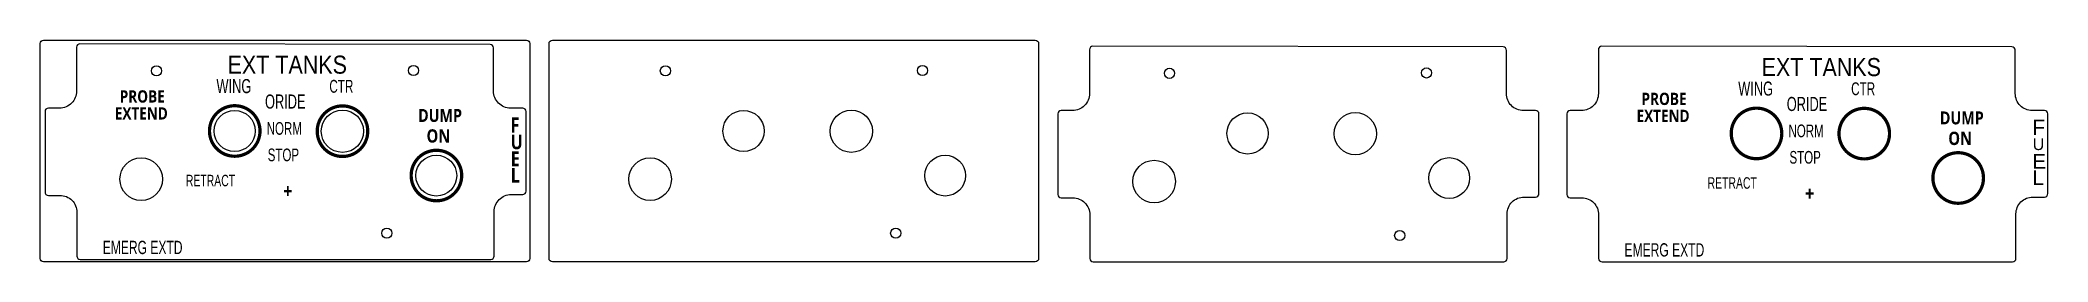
# Model space of a CAD drawing. Header units: millimetres. Extents: x 200 to 792, y 200 to 265.
import ezdxf

# ---------------------------------------------------------------- set-up
doc = ezdxf.new("R2010")
doc.units = ezdxf.units.MM
doc.layers.add('Original', color=7, linetype='Continuous')
doc.styles.add('Panel Heading', font='', dxfattribs={"width": 0.85})
doc.styles.add('Panel Text', font='arial.ttf', dxfattribs={"width": 0.65})
doc.styles.add('Panel Title', font='', dxfattribs={"width": 0.85})
doc.styles.get("Standard").update_dxf_attribs({"font": ''})
doc.styles.get('Panel Heading').set_extended_font_data('Roboto Mono Medium', bold=True)
doc.styles.get('Panel Title').set_extended_font_data('Roboto Mono Medium', bold=True)
doc.styles.get('Standard').set_extended_font_data('Arial-Rounded')

msp = doc.modelspace()

# ---------------------------------------------------------------- linework, layer by layer
at = {"layer": 'Original'}
for points in [[(201, 265.37), (343.33, 265.37, -0.414214), (344.33, 264.37), (344.33, 201, -0.414214), (343.33, 200), (201, 200, -0.414214), (200, 201), (200, 264.37, -0.414214)], [(210.74, 263.27), (210.74, 250.33, -0.414214), (205.74, 245.33), (202.43, 245.33, 0.414214), (201.43, 244.33), (201.43, 220.61, 0.414214), (202.43, 219.61), (205.83, 219.61, -0.414214), (210.83, 214.61), (210.83, 201.72, 0.414214), (211.83, 200.72), (332.83, 200.72, 0.414214), (333.83, 201.72), (333.83, 214.84, -0.414214), (338.83, 219.84), (342.24, 219.84, 0.414214), (343.24, 220.84), (343.24, 244.33, 0.414214), (342.24, 245.33), (338.64, 245.33, -0.414214), (333.64, 250.33), (333.64, 263.07, 0.41373), (332.64, 264.07), (211.74, 264.27, 0.414697)], [(351, 265.37), (493.33, 265.37, -0.414214), (494.33, 264.37), (494.33, 201, -0.414214), (493.33, 200), (351, 200, -0.414214), (350, 201), (350, 264.37, -0.414214)], [(509.32, 262.55), (509.32, 249.61, -0.414214), (504.32, 244.61), (501, 244.61, 0.414214), (500, 243.61), (500, 219.89, 0.414214), (501, 218.89), (504.4, 218.89, -0.414214), (509.4, 213.89), (509.4, 201, 0.414214), (510.4, 200), (631.41, 200, 0.414214), (632.41, 201), (632.41, 214.12, -0.414214), (637.41, 219.12), (640.81, 219.12, 0.414214), (641.81, 220.12), (641.81, 243.61, 0.414214), (640.81, 244.61), (637.21, 244.61, -0.414214), (632.21, 249.61), (632.21, 262.35, 0.41373), (631.22, 263.35), (510.32, 263.55, 0.414697)], [(659.32, 262.55), (659.32, 249.61, -0.414214), (654.32, 244.61), (651, 244.61, 0.414214), (650, 243.61), (650, 219.89, 0.414214), (651, 218.89), (654.4, 218.89, -0.414214), (659.4, 213.89), (659.4, 201, 0.414214), (660.4, 200), (781.41, 200, 0.414214), (782.41, 201), (782.41, 214.12, -0.414214), (787.41, 219.12), (790.81, 219.12, 0.414214), (791.81, 220.12), (791.81, 243.61, 0.414214), (790.81, 244.61), (787.21, 244.61, -0.414214), (782.21, 249.61), (782.21, 262.35, 0.41373), (781.22, 263.35), (660.32, 263.55, 0.414697)]]:
    msp.add_lwpolyline(points, format="xyb", close=True, dxfattribs=at)
at = {"layer": 'Original', "const_width": 0.957}
for points in [[(249.91, 238.59, 1), (264.81, 238.59, 1)], [(281.67, 238.53, 1), (296.57, 238.53, 1)], [(698.48, 237.87, 1), (713.39, 237.87, 1)], [(730.25, 237.81, 1), (745.15, 237.81, 1)], [(309.36, 225.45, 1), (324.26, 225.45, 1)], [(757.93, 224.73, 1), (772.84, 224.73, 1)]]:
    msp.add_lwpolyline(points, format="xyb", close=True, dxfattribs=at)
at = {"layer": 'Original'}
for centre, radius in [((234.31, 256.31), 1.5), ((310.07, 256.42), 1.5), ((384.31, 256.31), 1.5), ((460.07, 256.42), 1.5), ((532.88, 255.59), 1.5), ((608.64, 255.7), 1.5), ((257.33, 238.58), 6.07), ((289.11, 238.51), 6.23), ((407.33, 238.58), 6.07), ((439.11, 238.51), 6.23), ((555.91, 237.86), 6.07), ((587.68, 237.79), 6.23), ((316.77, 225.43), 6.02), ((466.77, 225.43), 6.02), ((229.79, 224.39), 6.28), ((379.79, 224.39), 6.28), ((528.36, 223.67), 6.28), ((615.35, 224.71), 6.02), ((302.19, 208.48), 1.5), ((452.19, 208.48), 1.5), ((600.76, 207.76), 1.5)]:
    msp.add_circle(centre, radius, dxfattribs=at)

# ---------------------------------------------------------------- texts
at = {"layer": 'Original', "width": 0.85}
for p in [(255.24, 255.48), (707.43, 254.76)]:
    msp.add_text('EXT TANKS', height=5.336, dxfattribs=at).set_placement(p)
at = {"layer": 'Original'}
for s, height, style, width, p in [('PROBE', 3.624, 'Panel Heading', 0.85, (223.45, 246.96)), ('WING', 4.157, 'Panel Text', 0.65, (251.97, 249.74)), ('ORIDE', 4.157, 'Panel Text', 0.65, (266.28, 245.19)), ('CTR', 3.793, 'Panel Text', 0.65, (285.25, 249.86)), ('PROBE', 3.624, 'Panel Heading', 0.85, (672.03, 246.24)), ('WING', 4.157, 'Panel Text', 0.65, (700.54, 249.02)), ('ORIDE', 4.157, 'Panel Text', 0.65, (714.85, 244.47)), ('CTR', 3.793, 'Panel Text', 0.65, (733.83, 249.14)), ('EXTEND', 3.597, 'Panel Heading', 0.85, (222.02, 241.96)), ('DUMP', 3.816, 'Panel Heading', 0.85, (311.4, 241.25)), ('EXTEND', 3.597, 'Panel Heading', 0.85, (670.59, 241.24)), ('DUMP', 3.816, 'Panel Heading', 0.85, (759.97, 240.53)), ('NORM', 3.741, 'Panel Text', 0.65, (266.78, 237.47)), ('ON', 3.925, 'Panel Heading', 0.85, (313.9, 235.16)), ('F', 4.47, 'Panel Heading', 0.85, (338.61, 238.14)), ('U', 4.27, 'Panel Heading', 0.85, (338.68, 233.21)), ('NORM', 3.741, 'Panel Text', 0.65, (715.36, 236.75)), ('ON', 3.925, 'Panel Heading', 0.85, (762.47, 234.44)), ('STOP', 3.741, 'Panel Text', 0.65, (267.08, 229.67)), ('E', 4.35, 'Panel Heading', 0.85, (338.68, 228.21)), ('STOP', 3.741, 'Panel Text', 0.65, (715.65, 228.95)), ('RETRACT', 3.386, 'Panel Text', 0.65, (242.95, 222.28)), ('L', 4.35, 'Panel Heading', 0.85, (338.68, 223.35)), ('RETRACT', 3.386, 'Panel Text', 0.65, (691.52, 221.56)), ('+', 4.31, 'Panel Title', 0.85, (271.66, 218.72)), ('+', 4.31, 'Panel Title', 0.85, (720.24, 218)), ('EMERG EXTD', 3.918, 'Panel Text', 0.65, (218.45, 202.29)), ('EMERG EXTD', 3.918, 'Panel Text', 0.65, (667.02, 201.57))]:
    msp.add_text(s, height=height, dxfattribs=dict(at, style=style, width=width)).set_placement(p)
for s, height, p in [('F', 4.47, (787.19, 237.42)), ('U', 3.42, (787.33, 232.96)), ('E', 4.35, (787.25, 227.49)), ('L', 4.35, (787.26, 222.63))]:
    msp.add_text(s, height=height, dxfattribs=at).set_placement(p)

doc.saveas('drawing.dxf')
